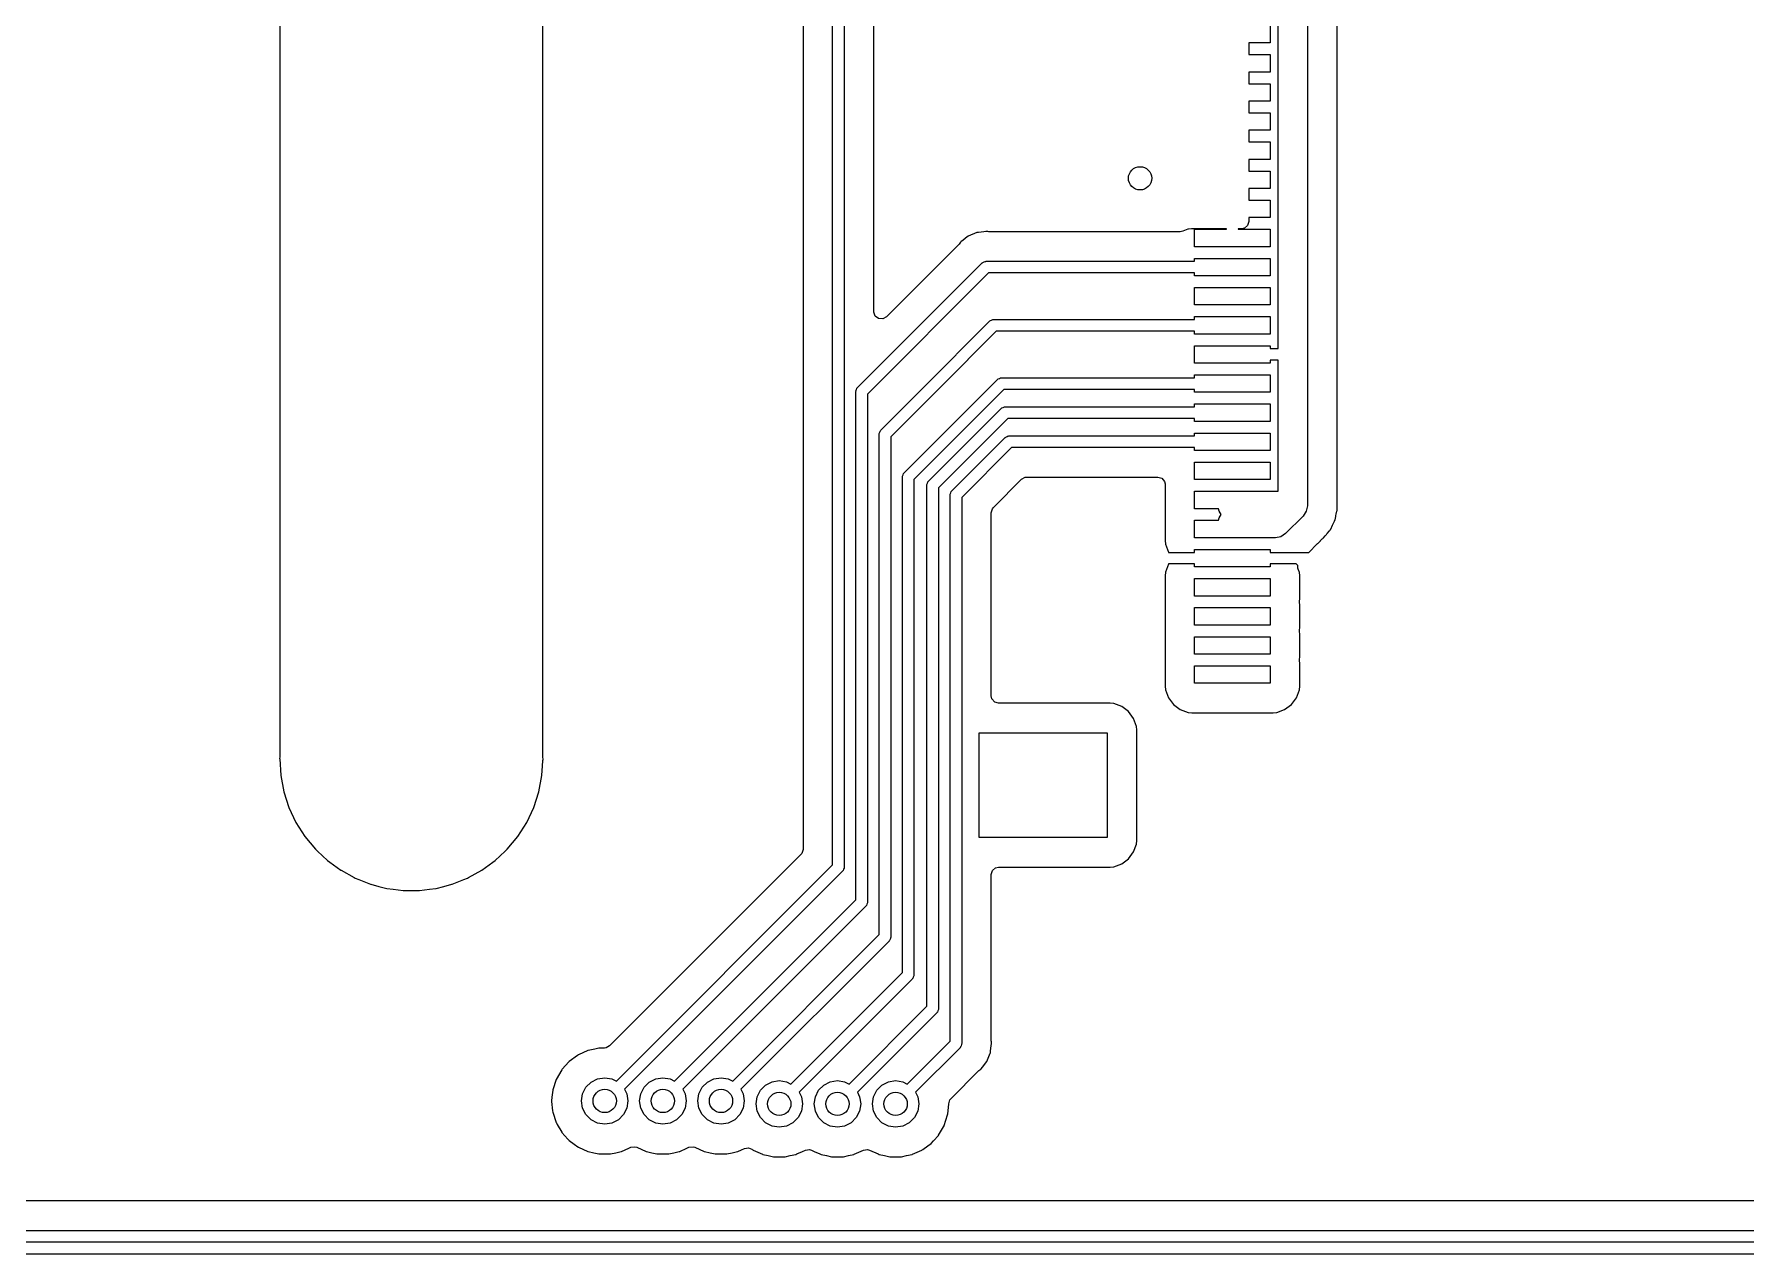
# Model space of a CAD drawing. Extents: x 1.41 to 5.39, y -5.53 to -2.36.
# Drawn here: x 3.071 to 4.229, y -4.011 to -3.186 of the extents above; entities that cross this region are included whole.
import ezdxf

# ---------------------------------------------------------------- set-up
doc = ezdxf.new("R2010")
doc.units = 0
doc.header["$MEASUREMENT"] = 0
doc.layers.add('BLACK', color=7, linetype='CONTINUOUS')

msp = doc.modelspace()

# ---------------------------------------------------------------- linework, layer by layer
at = {"layer": 'BLACK', "linetype": 'CONTINUOUS'}
for p, q in [((3.23696, -2.79199), (3.23696, -3.67424)), ((3.41476, -3.67439), (3.41476, -2.79245)), ((3.59086, -2.92152), (3.59086, -3.73735)), ((3.61088, -3.7477), (3.61088, -2.91963)), ((3.61876, -2.92126), (3.61876, -3.74933)), ((3.63878, -3.37363), (3.63878, -2.93161)), ((3.91245, -3.39862), (3.91245, -2.99705)), ((3.93214, -3.0876), (3.93214, -3.5049)), ((3.95216, -3.50439), (3.95216, -3.11258)), ((3.90699, -3.18012), (3.90699, -3.19193)), ((3.90699, -3.19193), (3.89243, -3.19193)), ((3.89243, -3.19193), (3.89243, -3.1998)), ((3.89243, -3.1998), (3.90699, -3.1998)), ((3.90699, -3.1998), (3.90699, -3.21161)), ((3.90699, -3.21161), (3.89243, -3.21161)), ((3.89243, -3.21161), (3.89243, -3.21949)), ((3.89243, -3.21949), (3.90699, -3.21949)), ((3.90699, -3.21949), (3.90699, -3.2313)), ((3.90699, -3.2313), (3.89243, -3.2313)), ((3.89243, -3.2313), (3.89243, -3.23917)), ((3.89243, -3.23917), (3.90699, -3.23917)), ((3.90699, -3.23917), (3.90699, -3.25098)), ((3.90699, -3.25098), (3.89243, -3.25098)), ((3.89243, -3.25098), (3.89243, -3.25886)), ((3.89243, -3.25886), (3.90699, -3.25886)), ((3.90699, -3.25886), (3.90699, -3.27067)), ((3.90699, -3.27067), (3.89243, -3.27067)), ((3.89243, -3.27067), (3.89243, -3.27854)), ((3.89243, -3.27854), (3.90699, -3.27854)), ((3.90699, -3.27854), (3.90699, -3.29035)), ((3.90699, -3.29035), (3.89243, -3.29035)), ((3.89243, -3.29035), (3.89243, -3.29823)), ((3.89243, -3.29823), (3.90699, -3.29823)), ((3.90699, -3.29823), (3.90699, -3.31004)), ((3.90699, -3.31004), (3.89243, -3.31004)), ((3.89243, -3.31004), (3.89243, -3.31262)), ((3.70268, -3.32258), (3.70088, -3.32396)), ((3.70851, -3.32016), (3.70268, -3.32258)), ((3.70883, -3.32012), (3.70851, -3.32016)), ((3.70948, -3.32004), (3.70883, -3.32012)), ((3.70883, -3.32012), (3.70883, -3.32012)), ((3.71319, -3.31955), (3.70948, -3.32004)), ((3.71444, -3.31938), (3.71319, -3.31955)), ((3.71319, -3.31955), (3.71319, -3.31955)), ((3.71319, -3.31955), (3.71319, -3.31955)), ((3.71319, -3.31955), (3.71319, -3.31955)), ((3.71319, -3.31955), (3.71319, -3.31955)), ((3.71476, -3.31934), (3.71444, -3.31938)), ((3.71601, -3.31951), (3.71476, -3.31934)), ((3.71666, -3.31955), (3.71601, -3.31951)), ((3.84602, -3.31955), (3.71666, -3.31955)), ((3.84777, -3.31923), (3.84602, -3.31955)), ((3.85117, -3.31795), (3.84777, -3.31923)), ((3.85147, -3.31785), (3.85117, -3.31795)), ((3.85117, -3.31795), (3.85117, -3.31795)), ((3.85177, -3.31781), (3.85147, -3.31785)), ((3.85378, -3.31759), (3.85177, -3.31781)), ((3.85177, -3.31781), (3.85177, -3.31781)), ((3.85391, -3.31758), (3.85378, -3.31759)), ((3.87746, -3.31758), (3.85391, -3.31758)), ((3.85581, -3.32972), (3.85581, -3.31791)), ((3.85581, -3.31791), (3.87746, -3.31791)), ((3.87746, -3.31791), (3.87746, -3.31758)), ((3.88747, -3.31758), (3.88534, -3.31758)), ((3.88534, -3.31758), (3.88534, -3.31791)), ((3.88534, -3.31791), (3.90699, -3.31791)), ((3.88953, -3.31713), (3.88747, -3.31758)), ((3.89165, -3.3153), (3.88953, -3.31713)), ((3.89243, -3.31262), (3.89165, -3.3153)), ((3.90699, -3.31791), (3.90699, -3.32972)), ((3.69648, -3.3279), (3.64725, -3.37714)), ((3.69691, -3.32742), (3.69648, -3.3279)), ((3.69748, -3.32668), (3.69691, -3.32742)), ((3.69768, -3.32642), (3.69748, -3.32668)), ((3.69793, -3.32622), (3.69768, -3.32642)), ((3.69893, -3.32545), (3.69793, -3.32622)), ((3.69793, -3.32622), (3.69793, -3.32622)), ((3.70088, -3.32396), (3.69893, -3.32545)), ((3.69893, -3.32545), (3.69893, -3.32545)), ((3.90699, -3.32972), (3.85581, -3.32972)), ((3.62777, -3.42493), (3.71198, -3.34072)), ((3.71198, -3.34072), (3.71226, -3.34058)), ((3.71226, -3.34058), (3.71245, -3.34032)), ((3.71245, -3.34032), (3.71333, -3.34003)), ((3.71333, -3.34003), (3.71415, -3.33962)), ((3.71415, -3.33962), (3.71446, -3.33967)), ((3.71446, -3.33967), (3.71476, -3.33957)), ((3.71476, -3.33957), (3.85581, -3.33957)), ((3.85581, -3.33957), (3.85581, -3.3376)), ((3.85581, -3.3376), (3.90699, -3.3376)), ((3.90699, -3.3376), (3.90699, -3.34941)), ((3.71639, -3.34744), (3.63449, -3.42935)), ((3.85581, -3.34744), (3.71639, -3.34744)), ((3.85581, -3.34941), (3.85581, -3.34744)), ((3.90699, -3.34941), (3.85581, -3.34941)), ((3.85581, -3.36909), (3.85581, -3.35728)), ((3.85581, -3.35728), (3.90699, -3.35728)), ((3.90699, -3.35728), (3.90699, -3.36909)), ((3.90699, -3.36909), (3.85581, -3.36909)), ((3.63879, -3.37399), (3.63878, -3.37363)), ((3.63977, -3.37661), (3.63879, -3.37399)), ((3.64201, -3.37828), (3.63977, -3.37661)), ((3.64479, -3.37848), (3.64201, -3.37828)), ((3.64725, -3.37714), (3.64479, -3.37848)), ((3.69672, -3.40046), (3.7171, -3.38009)), ((3.7171, -3.38009), (3.71738, -3.37995)), ((3.71738, -3.37995), (3.71757, -3.37969)), ((3.71757, -3.37969), (3.71844, -3.3794)), ((3.71844, -3.3794), (3.71927, -3.37899)), ((3.71927, -3.37899), (3.71958, -3.37904)), ((3.71958, -3.37904), (3.71988, -3.37894)), ((3.71988, -3.37894), (3.85581, -3.37894)), ((3.85581, -3.37894), (3.85581, -3.37697)), ((3.85581, -3.37697), (3.90699, -3.37697)), ((3.90699, -3.37697), (3.90699, -3.38878)), ((3.72151, -3.38681), (3.70275, -3.40557)), ((3.85581, -3.38681), (3.72151, -3.38681)), ((3.85581, -3.38878), (3.85581, -3.38681)), ((3.90699, -3.38878), (3.85581, -3.38878)), ((3.6435, -3.45389), (3.69455, -3.40283)), ((3.69455, -3.40283), (3.69476, -3.40243)), ((3.69476, -3.40243), (3.69672, -3.40046)), ((3.69672, -3.40046), (3.69672, -3.40046)), ((3.85581, -3.40846), (3.85581, -3.39665)), ((3.85581, -3.39665), (3.90699, -3.39665)), ((3.90699, -3.39665), (3.90699, -3.39862)), ((3.90699, -3.39862), (3.91245, -3.39862)), ((3.70229, -3.40623), (3.65022, -3.4583)), ((3.70244, -3.40594), (3.70229, -3.40623)), ((3.70269, -3.40576), (3.70244, -3.40594)), ((3.70275, -3.40557), (3.70269, -3.40576)), ((3.90699, -3.40846), (3.85581, -3.40846)), ((3.91245, -3.4065), (3.90699, -3.4065)), ((3.90699, -3.4065), (3.90699, -3.40846)), ((3.91245, -3.49506), (3.91245, -3.4065)), ((3.62661, -3.42772), (3.62671, -3.42741)), ((3.62666, -3.4271), (3.62708, -3.42628)), ((3.62671, -3.42741), (3.62666, -3.4271)), ((3.62708, -3.42628), (3.62737, -3.4254)), ((3.62737, -3.4254), (3.62762, -3.42522)), ((3.62762, -3.42522), (3.62777, -3.42493)), ((3.65923, -3.48265), (3.72241, -3.41946)), ((3.72683, -3.42618), (3.66595, -3.48706)), ((3.72241, -3.41946), (3.7227, -3.41932)), ((3.7227, -3.41932), (3.72288, -3.41906)), ((3.72288, -3.41906), (3.72376, -3.41877)), ((3.72376, -3.41877), (3.72458, -3.41836)), ((3.72458, -3.41836), (3.72489, -3.41841)), ((3.72489, -3.41841), (3.7252, -3.41831)), ((3.7252, -3.41831), (3.85581, -3.41831)), ((3.85581, -3.42618), (3.72683, -3.42618)), ((3.85581, -3.41831), (3.85581, -3.41634)), ((3.85581, -3.41634), (3.90699, -3.41634)), ((3.85581, -3.42815), (3.85581, -3.42618)), ((3.90699, -3.41634), (3.90699, -3.42815)), ((3.62661, -3.77132), (3.62661, -3.42772)), ((3.63449, -3.42935), (3.63449, -3.77295)), ((3.6758, -3.48832), (3.72497, -3.43915)), ((3.72497, -3.43915), (3.72525, -3.439)), ((3.72525, -3.439), (3.72544, -3.43874)), ((3.72544, -3.43874), (3.72632, -3.43846)), ((3.72632, -3.43846), (3.72714, -3.43804)), ((3.72714, -3.43804), (3.72745, -3.43809)), ((3.72745, -3.43809), (3.72776, -3.43799)), ((3.72776, -3.43799), (3.85581, -3.43799)), ((3.90699, -3.42815), (3.85581, -3.42815)), ((3.85581, -3.43799), (3.85581, -3.43602)), ((3.85581, -3.43602), (3.90699, -3.43602)), ((3.90699, -3.43602), (3.90699, -3.44783)), ((3.72939, -3.44587), (3.68252, -3.49273)), ((3.85581, -3.44587), (3.72939, -3.44587)), ((3.85581, -3.44783), (3.85581, -3.44587)), ((3.90699, -3.44783), (3.85581, -3.44783)), ((3.64234, -3.45667), (3.64244, -3.45637)), ((3.64234, -3.79494), (3.64234, -3.45667)), ((3.64239, -3.45606), (3.64281, -3.45523)), ((3.64244, -3.45637), (3.64239, -3.45606)), ((3.64281, -3.45523), (3.64309, -3.45436)), ((3.64309, -3.45436), (3.64335, -3.45417)), ((3.64335, -3.45417), (3.6435, -3.45389)), ((3.65022, -3.4583), (3.65022, -3.79657)), ((3.69153, -3.49484), (3.72753, -3.45883)), ((3.72753, -3.45883), (3.72781, -3.45869)), ((3.72781, -3.45869), (3.728, -3.45843)), ((3.728, -3.45843), (3.72888, -3.45814)), ((3.72888, -3.45814), (3.7297, -3.45773)), ((3.7297, -3.45773), (3.73001, -3.45778)), ((3.73001, -3.45778), (3.73031, -3.45768)), ((3.73031, -3.45768), (3.85581, -3.45768)), ((3.85581, -3.45768), (3.85581, -3.45571)), ((3.85581, -3.45571), (3.90699, -3.45571)), ((3.90699, -3.45571), (3.90699, -3.46752)), ((3.73195, -3.46555), (3.69825, -3.49925)), ((3.85581, -3.46555), (3.73195, -3.46555)), ((3.85581, -3.46752), (3.85581, -3.46555)), ((3.90699, -3.46752), (3.85581, -3.46752)), ((3.65807, -3.48543), (3.65817, -3.48513)), ((3.65807, -3.82061), (3.65807, -3.48543)), ((3.65812, -3.48482), (3.65854, -3.48399)), ((3.65817, -3.48513), (3.65812, -3.48482)), ((3.65854, -3.48399), (3.65882, -3.48312)), ((3.65882, -3.48312), (3.65908, -3.48293)), ((3.65908, -3.48293), (3.65923, -3.48265)), ((3.74124, -3.48568), (3.74229, -3.48557)), ((3.74229, -3.48557), (3.83095, -3.48557)), ((3.83095, -3.48557), (3.83364, -3.48636)), ((3.85581, -3.48721), (3.85581, -3.47539)), ((3.85581, -3.47539), (3.90699, -3.47539)), ((3.90699, -3.47539), (3.90699, -3.48721)), ((3.66595, -3.48706), (3.66595, -3.82224)), ((3.67464, -3.4911), (3.67474, -3.4908)), ((3.67464, -3.84341), (3.67464, -3.4911)), ((3.67469, -3.49049), (3.67511, -3.48967)), ((3.67474, -3.4908), (3.67469, -3.49049)), ((3.67511, -3.48967), (3.6754, -3.48879)), ((3.6754, -3.48879), (3.67565, -3.4886)), ((3.67565, -3.4886), (3.6758, -3.48832)), ((3.68252, -3.49273), (3.68252, -3.84504)), ((3.69042, -3.497), (3.69084, -3.49618)), ((3.69047, -3.49732), (3.69042, -3.497)), ((3.69084, -3.49618), (3.69112, -3.4953)), ((3.69112, -3.4953), (3.69138, -3.49512)), ((3.69138, -3.49512), (3.69153, -3.49484)), ((3.71972, -3.50609), (3.73878, -3.48702)), ((3.73878, -3.48702), (3.74124, -3.48568)), ((3.83364, -3.48636), (3.83547, -3.48847)), ((3.83547, -3.48847), (3.83589, -3.49)), ((3.83595, -3.49168), (3.83579, -3.49318)), ((3.83579, -3.49318), (3.83579, -3.50879)), ((3.83589, -3.49), (3.83595, -3.49061)), ((3.83595, -3.49061), (3.83595, -3.49168)), ((3.90699, -3.48721), (3.85581, -3.48721)), ((3.85581, -3.50689), (3.85581, -3.49508)), ((3.85581, -3.49508), (3.8813, -3.49508)), ((3.8813, -3.49508), (3.8814, -3.49506)), ((3.8814, -3.49506), (3.91245, -3.49506)), ((3.69037, -3.49762), (3.69047, -3.49732)), ((3.69037, -3.86703), (3.69037, -3.49762)), ((3.69825, -3.49925), (3.69825, -3.86866)), ((3.71827, -3.5096), (3.71905, -3.50692)), ((3.71905, -3.50692), (3.71972, -3.50609)), ((3.87195, -3.50689), (3.85581, -3.50689)), ((3.87231, -3.50867), (3.87195, -3.50689)), ((3.87375, -3.51083), (3.87231, -3.50867)), ((3.93139, -3.50867), (3.92926, -3.51186)), ((3.93214, -3.5049), (3.93139, -3.50867)), ((3.95165, -3.51056), (3.95213, -3.50862)), ((3.95213, -3.50862), (3.95216, -3.50818)), ((3.95216, -3.50453), (3.95216, -3.50439)), ((3.95224, -3.50758), (3.95216, -3.50453)), ((3.95216, -3.50818), (3.95217, -3.50802)), ((3.95216, -3.50818), (3.95216, -3.50818)), ((3.95217, -3.50802), (3.95218, -3.50786)), ((3.95218, -3.50786), (3.95224, -3.50758)), ((3.71827, -3.63348), (3.71827, -3.5096)), ((3.83579, -3.50879), (3.8358, -3.50892)), ((3.83595, -3.51136), (3.83579, -3.51287)), ((3.83579, -3.51287), (3.83579, -3.52847)), ((3.8358, -3.50892), (3.8358, -3.50892)), ((3.8358, -3.50892), (3.83595, -3.51029)), ((3.83595, -3.51029), (3.83595, -3.51136)), ((3.85581, -3.52658), (3.85581, -3.51476)), ((3.85581, -3.51476), (3.87195, -3.51476)), ((3.87195, -3.51476), (3.87231, -3.51299)), ((3.87231, -3.51299), (3.87375, -3.51083)), ((3.92926, -3.51186), (3.91741, -3.52371)), ((3.94788, -3.5207), (3.94909, -3.5181)), ((3.94909, -3.5181), (3.94917, -3.51794)), ((3.94917, -3.51794), (3.94985, -3.5166)), ((3.94985, -3.5166), (3.95048, -3.51538)), ((3.95048, -3.51538), (3.95054, -3.5151)), ((3.95054, -3.5151), (3.95063, -3.51488)), ((3.95063, -3.51488), (3.9507, -3.51465)), ((3.9507, -3.51465), (3.95082, -3.51439)), ((3.95082, -3.51439), (3.95103, -3.51338)), ((3.95103, -3.51338), (3.95129, -3.51213)), ((3.95129, -3.51213), (3.95141, -3.51158)), ((3.95141, -3.51158), (3.95145, -3.51141)), ((3.95145, -3.51141), (3.95165, -3.51056)), ((3.83579, -3.52847), (3.83605, -3.53092)), ((3.83605, -3.53092), (3.83807, -3.53629)), ((3.8813, -3.52658), (3.85581, -3.52658)), ((3.8814, -3.52659), (3.8813, -3.52658)), ((3.91045, -3.52659), (3.8814, -3.52659)), ((3.91421, -3.52585), (3.91045, -3.52659)), ((3.91741, -3.52371), (3.91421, -3.52585)), ((3.93301, -3.53642), (3.93868, -3.53075)), ((3.93868, -3.53075), (3.9389, -3.53054)), ((3.9389, -3.53054), (3.93907, -3.53039)), ((3.93907, -3.53039), (3.94072, -3.52894)), ((3.94072, -3.52894), (3.94088, -3.5287)), ((3.94088, -3.5287), (3.94101, -3.52852)), ((3.94101, -3.52852), (3.94212, -3.52739)), ((3.94212, -3.52739), (3.94257, -3.52706)), ((3.94257, -3.52706), (3.9428, -3.52689)), ((3.94257, -3.52706), (3.94257, -3.52706)), ((3.9428, -3.52689), (3.94299, -3.52667)), ((3.94299, -3.52667), (3.94415, -3.52531)), ((3.94299, -3.52667), (3.94299, -3.52667)), ((3.94415, -3.52531), (3.94442, -3.52501)), ((3.94442, -3.52501), (3.94464, -3.52479)), ((3.94464, -3.52479), (3.94503, -3.52429)), ((3.94503, -3.52429), (3.94534, -3.52391)), ((3.94534, -3.52391), (3.94545, -3.52377)), ((3.94545, -3.52377), (3.94712, -3.5218)), ((3.94712, -3.5218), (3.94731, -3.52158)), ((3.94712, -3.5218), (3.94712, -3.5218)), ((3.94731, -3.52158), (3.94744, -3.52133)), ((3.94744, -3.52133), (3.94757, -3.52113)), ((3.94757, -3.52113), (3.9477, -3.52093)), ((3.9477, -3.52093), (3.94788, -3.5207)), ((3.83807, -3.53629), (3.83816, -3.53642)), ((3.83816, -3.53642), (3.85581, -3.53642)), ((3.85581, -3.53642), (3.85581, -3.53445)), ((3.85581, -3.53445), (3.90699, -3.53445)), ((3.90699, -3.53445), (3.90699, -3.53642)), ((3.90699, -3.53642), (3.93301, -3.53642)), ((3.83605, -3.54979), (3.83579, -3.55224)), ((3.83579, -3.55224), (3.83579, -3.56784)), ((3.83807, -3.54442), (3.83605, -3.54979)), ((3.83816, -3.54429), (3.83807, -3.54442)), ((3.85581, -3.54429), (3.83816, -3.54429)), ((3.85581, -3.54626), (3.85581, -3.54429)), ((3.90699, -3.54626), (3.85581, -3.54626)), ((3.85581, -3.56595), (3.85581, -3.55413)), ((3.85581, -3.55413), (3.90699, -3.55413)), ((3.92455, -3.54429), (3.90699, -3.54429)), ((3.90699, -3.54429), (3.90699, -3.54626)), ((3.90699, -3.55413), (3.90699, -3.56595)), ((3.92561, -3.54536), (3.92455, -3.54429)), ((3.92574, -3.54713), (3.92561, -3.54536)), ((3.92663, -3.5495), (3.92574, -3.54713)), ((3.92674, -3.54979), (3.92663, -3.5495)), ((3.92663, -3.5495), (3.92663, -3.5495)), ((3.92701, -3.55224), (3.92674, -3.54979)), ((3.92701, -3.56784), (3.92701, -3.55224)), ((3.90699, -3.56595), (3.85581, -3.56595)), ((3.83579, -3.56784), (3.8358, -3.56797)), ((3.83595, -3.57042), (3.83579, -3.57192)), ((3.83579, -3.57192), (3.83579, -3.58753)), ((3.8358, -3.56797), (3.8358, -3.56797)), ((3.8358, -3.56797), (3.83595, -3.56935)), ((3.83595, -3.56935), (3.83595, -3.57042)), ((3.85581, -3.58563), (3.85581, -3.57382)), ((3.85581, -3.57382), (3.90699, -3.57382)), ((3.90699, -3.57382), (3.90699, -3.58563)), ((3.92685, -3.56935), (3.92699, -3.56797)), ((3.92685, -3.57042), (3.92685, -3.56935)), ((3.92701, -3.57192), (3.92685, -3.57042)), ((3.92699, -3.56797), (3.92701, -3.56784)), ((3.92699, -3.56797), (3.92699, -3.56797)), ((3.92701, -3.58753), (3.92701, -3.57192)), ((3.83579, -3.58753), (3.83594, -3.58889)), ((3.83594, -3.58889), (3.83595, -3.58903)), ((3.83595, -3.58903), (3.83595, -3.5901)), ((3.90699, -3.58563), (3.85581, -3.58563)), ((3.92685, -3.58903), (3.92686, -3.58889)), ((3.92685, -3.5901), (3.92685, -3.58903)), ((3.92686, -3.58889), (3.92701, -3.58753)), ((3.83595, -3.5901), (3.83579, -3.59161)), ((3.83579, -3.59161), (3.83579, -3.60721)), ((3.85581, -3.60532), (3.85581, -3.5935)), ((3.85581, -3.5935), (3.90699, -3.5935)), ((3.90699, -3.5935), (3.90699, -3.60532)), ((3.92701, -3.59161), (3.92685, -3.5901)), ((3.92701, -3.60721), (3.92701, -3.59161)), ((3.83579, -3.60721), (3.8358, -3.60734)), ((3.83595, -3.60979), (3.83579, -3.61129)), ((3.83579, -3.61129), (3.83579, -3.6269)), ((3.8358, -3.60734), (3.8358, -3.60734)), ((3.8358, -3.60734), (3.83595, -3.60872)), ((3.83595, -3.60872), (3.83595, -3.60979)), ((3.90699, -3.60532), (3.85581, -3.60532)), ((3.92685, -3.60872), (3.92699, -3.60734)), ((3.92685, -3.60979), (3.92685, -3.60872)), ((3.92701, -3.61129), (3.92685, -3.60979)), ((3.92699, -3.60734), (3.92701, -3.60721)), ((3.92699, -3.60734), (3.92699, -3.60734)), ((3.92701, -3.6269), (3.92701, -3.61129)), ((3.85581, -3.625), (3.85581, -3.61319)), ((3.85581, -3.61319), (3.90699, -3.61319)), ((3.90699, -3.61319), (3.90699, -3.625)), ((3.71871, -3.63555), (3.71827, -3.63348)), ((3.72055, -3.63766), (3.71871, -3.63555)), ((3.83579, -3.6269), (3.83605, -3.62934)), ((3.83605, -3.62934), (3.83807, -3.63471)), ((3.83807, -3.63471), (3.84151, -3.6393)), ((3.90699, -3.625), (3.85581, -3.625)), ((3.92129, -3.6393), (3.92473, -3.63471)), ((3.92473, -3.63471), (3.92674, -3.62934)), ((3.92674, -3.62934), (3.92701, -3.6269)), ((3.72323, -3.63845), (3.72055, -3.63766)), ((3.79865, -3.63845), (3.72323, -3.63845)), ((3.8011, -3.63871), (3.79865, -3.63845)), ((3.80647, -3.64072), (3.8011, -3.63871)), ((3.81105, -3.64416), (3.80647, -3.64072)), ((3.81449, -3.64875), (3.81105, -3.64416)), ((3.84151, -3.6393), (3.8461, -3.64274)), ((3.8461, -3.64274), (3.85147, -3.64475)), ((3.85147, -3.64475), (3.85391, -3.64502)), ((3.85391, -3.64502), (3.90888, -3.64502)), ((3.90888, -3.64502), (3.91133, -3.64475)), ((3.91133, -3.64475), (3.9167, -3.64274)), ((3.9167, -3.64274), (3.92129, -3.6393)), ((3.71014, -3.72933), (3.71014, -3.65846)), ((3.71014, -3.65846), (3.79675, -3.65846)), ((3.79675, -3.65846), (3.79675, -3.72933)), ((3.81651, -3.65412), (3.81449, -3.64875)), ((3.81677, -3.65657), (3.81651, -3.65412)), ((3.81677, -3.73123), (3.81677, -3.65657)), ((3.2369, -3.675), (3.23676, -3.67593)), ((3.23676, -3.67593), (3.23679, -3.67618)), ((3.23678, -3.67618), (3.23749, -3.68735)), ((3.23679, -3.67618), (3.23678, -3.67618)), ((3.23696, -3.67424), (3.2369, -3.675)), ((3.41423, -3.68735), (3.41464, -3.68089)), ((3.41464, -3.68089), (3.41485, -3.67745)), ((3.41481, -3.6751), (3.41476, -3.67439)), ((3.41496, -3.67618), (3.41481, -3.6751)), ((3.41485, -3.67745), (3.41491, -3.67694)), ((3.41491, -3.67694), (3.41492, -3.67686)), ((3.41492, -3.67686), (3.41496, -3.67668)), ((3.41492, -3.67686), (3.41492, -3.67686)), ((3.41496, -3.67668), (3.41496, -3.67618)), ((3.23749, -3.68735), (3.23958, -3.69833)), ((3.41213, -3.69833), (3.41423, -3.68735)), ((3.23958, -3.69833), (3.24304, -3.70897)), ((3.40868, -3.70897), (3.41213, -3.69833)), ((3.24304, -3.70897), (3.2478, -3.71909)), ((3.40391, -3.71909), (3.40868, -3.70897)), ((3.2478, -3.71909), (3.2538, -3.72854)), ((3.2538, -3.72854), (3.26093, -3.73716)), ((3.39079, -3.73716), (3.39792, -3.72854)), ((3.39792, -3.72854), (3.40391, -3.71909)), ((3.26093, -3.73716), (3.26104, -3.73726)), ((3.26104, -3.73726), (3.26104, -3.73726)), ((3.26104, -3.73726), (3.26233, -3.73848)), ((3.26233, -3.73848), (3.26908, -3.74481)), ((3.38264, -3.74481), (3.38938, -3.73848)), ((3.38938, -3.73848), (3.39068, -3.73726)), ((3.39068, -3.73726), (3.39079, -3.73716)), ((3.39068, -3.73726), (3.39068, -3.73726)), ((3.59008, -3.74004), (3.58941, -3.74086)), ((3.59086, -3.73735), (3.59008, -3.74004)), ((3.79675, -3.72933), (3.71014, -3.72933)), ((3.81105, -3.74363), (3.81449, -3.73904)), ((3.81449, -3.73904), (3.81651, -3.73367)), ((3.81651, -3.73367), (3.81677, -3.73123)), ((3.26908, -3.74481), (3.26921, -3.74491)), ((3.26921, -3.74491), (3.26921, -3.74491)), ((3.26921, -3.74491), (3.2708, -3.74606)), ((3.2708, -3.74606), (3.27813, -3.75139)), ((3.27813, -3.75139), (3.27827, -3.75146)), ((3.27827, -3.75146), (3.27827, -3.75146)), ((3.27827, -3.75146), (3.28724, -3.75639)), ((3.36448, -3.75639), (3.37345, -3.75146)), ((3.37345, -3.75146), (3.37359, -3.75139)), ((3.37345, -3.75146), (3.37345, -3.75146)), ((3.37359, -3.75139), (3.38092, -3.74606)), ((3.38092, -3.74606), (3.38251, -3.74491)), ((3.38251, -3.74491), (3.38264, -3.74481)), ((3.38251, -3.74491), (3.38251, -3.74491)), ((3.58941, -3.74086), (3.46003, -3.87024)), ((3.46457, -3.89402), (3.61088, -3.7477)), ((3.61775, -3.75183), (3.61761, -3.75212)), ((3.61801, -3.75165), (3.61775, -3.75183)), ((3.61829, -3.75077), (3.61801, -3.75165)), ((3.61871, -3.74995), (3.61829, -3.75077)), ((3.61876, -3.74933), (3.61866, -3.74963)), ((3.61866, -3.74963), (3.61871, -3.74995)), ((3.71827, -3.75431), (3.71905, -3.75163)), ((3.71905, -3.75163), (3.72117, -3.7498)), ((3.72117, -3.7498), (3.72323, -3.74935)), ((3.72323, -3.74935), (3.79865, -3.74935)), ((3.79865, -3.74935), (3.8011, -3.74908)), ((3.8011, -3.74908), (3.80647, -3.74707)), ((3.80647, -3.74707), (3.81105, -3.74363)), ((3.28724, -3.75639), (3.28793, -3.75678)), ((3.28793, -3.75678), (3.29036, -3.75774)), ((3.29036, -3.75774), (3.29819, -3.76084)), ((3.29819, -3.76084), (3.29819, -3.76084)), ((3.29819, -3.76084), (3.29833, -3.7609)), ((3.29833, -3.7609), (3.29848, -3.76093)), ((3.29848, -3.76093), (3.29848, -3.76093)), ((3.29848, -3.76093), (3.30383, -3.76231)), ((3.30383, -3.76231), (3.30917, -3.76368)), ((3.34255, -3.76368), (3.34789, -3.76231)), ((3.34789, -3.76231), (3.35323, -3.76093)), ((3.35323, -3.76093), (3.35338, -3.7609)), ((3.35323, -3.76093), (3.35323, -3.76093)), ((3.35338, -3.7609), (3.35353, -3.76084)), ((3.35353, -3.76084), (3.36136, -3.75774)), ((3.35353, -3.76084), (3.35353, -3.76084)), ((3.36136, -3.75774), (3.36378, -3.75678)), ((3.36378, -3.75678), (3.36448, -3.75639)), ((3.61761, -3.75212), (3.47014, -3.89958)), ((3.71827, -3.86677), (3.71827, -3.75431)), ((3.30917, -3.76368), (3.30932, -3.7637)), ((3.30932, -3.7637), (3.30932, -3.7637)), ((3.30932, -3.7637), (3.31353, -3.76423)), ((3.31353, -3.76423), (3.32027, -3.76508)), ((3.32027, -3.76508), (3.33145, -3.76508)), ((3.33145, -3.76508), (3.33819, -3.76423)), ((3.33819, -3.76423), (3.34239, -3.7637)), ((3.34239, -3.7637), (3.34255, -3.76368)), ((3.34239, -3.7637), (3.34239, -3.7637)), ((3.50392, -3.89402), (3.62661, -3.77132)), ((3.63402, -3.77439), (3.63374, -3.77527)), ((3.63444, -3.77357), (3.63402, -3.77439)), ((3.63449, -3.77295), (3.63439, -3.77326)), ((3.63439, -3.77326), (3.63444, -3.77357)), ((3.63333, -3.77574), (3.50949, -3.89958)), ((3.63348, -3.77545), (3.63333, -3.77574)), ((3.63374, -3.77527), (3.63348, -3.77545)), ((3.54327, -3.89402), (3.64234, -3.79494)), ((3.64975, -3.79801), (3.64946, -3.79889)), ((3.65017, -3.79719), (3.64975, -3.79801)), ((3.65022, -3.79657), (3.65012, -3.79688)), ((3.65012, -3.79688), (3.65017, -3.79719)), ((3.64906, -3.79936), (3.54884, -3.89958)), ((3.64921, -3.79908), (3.64906, -3.79936)), ((3.64946, -3.79889), (3.64921, -3.79908)), ((3.58268, -3.896), (3.65807, -3.82061)), ((3.66479, -3.82503), (3.58825, -3.90157)), ((3.66494, -3.82474), (3.66479, -3.82503)), ((3.66519, -3.82456), (3.66494, -3.82474)), ((3.66548, -3.82368), (3.66519, -3.82456)), ((3.6659, -3.82286), (3.66548, -3.82368)), ((3.66595, -3.82224), (3.66585, -3.82255)), ((3.66585, -3.82255), (3.6659, -3.82286)), ((3.62205, -3.896), (3.67464, -3.84341)), ((3.68136, -3.84783), (3.62762, -3.90157)), ((3.68151, -3.84754), (3.68136, -3.84783)), ((3.68177, -3.84736), (3.68151, -3.84754)), ((3.68205, -3.84648), (3.68177, -3.84736)), ((3.68247, -3.84566), (3.68205, -3.84648)), ((3.68252, -3.84504), (3.68242, -3.84534)), ((3.68242, -3.84534), (3.68247, -3.84566)), ((3.6614, -3.896), (3.69037, -3.86703)), ((3.71831, -3.86741), (3.71827, -3.86677)), ((3.71847, -3.86866), (3.71831, -3.86741)), ((3.43817, -3.87671), (3.43263, -3.88073)), ((3.4385, -3.87647), (3.43817, -3.87671)), ((3.43871, -3.87631), (3.4385, -3.87647)), ((3.4385, -3.87647), (3.4385, -3.87647)), ((3.43895, -3.87621), (3.43871, -3.87631)), ((3.44534, -3.87336), (3.43895, -3.87621)), ((3.43895, -3.87621), (3.43895, -3.87621)), ((3.44558, -3.87326), (3.44534, -3.87336)), ((3.44534, -3.87336), (3.44534, -3.87336)), ((3.44996, -3.87232), (3.44558, -3.87326)), ((3.45268, -3.87175), (3.44996, -3.87232)), ((3.45293, -3.87169), (3.45268, -3.87175)), ((3.45268, -3.87175), (3.45268, -3.87175)), ((3.45653, -3.87169), (3.45293, -3.87169)), ((3.45758, -3.87158), (3.45653, -3.87169)), ((3.46003, -3.87024), (3.45758, -3.87158)), ((3.69709, -3.87145), (3.66697, -3.90157)), ((3.69724, -3.87116), (3.69709, -3.87145)), ((3.6975, -3.87098), (3.69724, -3.87116)), ((3.69778, -3.8701), (3.6975, -3.87098)), ((3.6982, -3.86928), (3.69778, -3.8701)), ((3.69825, -3.86866), (3.69815, -3.86896)), ((3.69815, -3.86896), (3.6982, -3.86928)), ((3.71524, -3.88074), (3.71714, -3.87615)), ((3.71714, -3.87615), (3.71753, -3.87522)), ((3.71753, -3.87522), (3.71765, -3.87492)), ((3.71753, -3.87522), (3.71753, -3.87522)), ((3.71765, -3.87492), (3.71782, -3.87361)), ((3.71782, -3.87361), (3.71827, -3.87023)), ((3.71827, -3.87023), (3.71847, -3.86866)), ((3.71827, -3.87023), (3.71827, -3.87023)), ((3.4276, -3.88632), (3.42384, -3.89283)), ((3.42793, -3.88595), (3.4276, -3.88632)), ((3.43245, -3.88093), (3.42793, -3.88595)), ((3.43263, -3.88073), (3.43245, -3.88093)), ((3.43245, -3.88093), (3.43245, -3.88093)), ((3.69091, -3.90594), (3.70991, -3.88694)), ((3.70991, -3.88694), (3.7104, -3.88651)), ((3.7104, -3.88651), (3.71114, -3.88595)), ((3.71114, -3.88595), (3.7114, -3.88575)), ((3.7114, -3.88575), (3.71236, -3.88449)), ((3.71236, -3.88449), (3.71524, -3.88074)), ((3.71236, -3.88449), (3.71236, -3.88449)), ((3.42149, -3.90024), (3.421, -3.90491)), ((3.42151, -3.89998), (3.42149, -3.90024)), ((3.42149, -3.90024), (3.42149, -3.90024)), ((3.42384, -3.89283), (3.42151, -3.89998)), ((3.44172, -3.90259), (3.44395, -3.8982)), ((3.44395, -3.8982), (3.44744, -3.89472)), ((3.44744, -3.89472), (3.45183, -3.89248)), ((3.45183, -3.89248), (3.45669, -3.89171)), ((3.45669, -3.89171), (3.46156, -3.89248)), ((3.46156, -3.89248), (3.46457, -3.89402)), ((3.47014, -3.89958), (3.47167, -3.90259)), ((3.48107, -3.90259), (3.4833, -3.8982)), ((3.4833, -3.8982), (3.48679, -3.89472)), ((3.48679, -3.89472), (3.49118, -3.89248)), ((3.49118, -3.89248), (3.49604, -3.89171)), ((3.49604, -3.89171), (3.50091, -3.89248)), ((3.50091, -3.89248), (3.50392, -3.89402)), ((3.50949, -3.89958), (3.51102, -3.90259)), ((3.52042, -3.90259), (3.52265, -3.8982)), ((3.52265, -3.8982), (3.52614, -3.89472)), ((3.52614, -3.89472), (3.53053, -3.89248)), ((3.53053, -3.89248), (3.53539, -3.89171)), ((3.53539, -3.89171), (3.54026, -3.89248)), ((3.54026, -3.89248), (3.54327, -3.89402)), ((3.54884, -3.89958), (3.55037, -3.90259)), ((3.55983, -3.90458), (3.56206, -3.90019)), ((3.56206, -3.90019), (3.56555, -3.89671)), ((3.56555, -3.89671), (3.56994, -3.89447)), ((3.56994, -3.89447), (3.5748, -3.8937)), ((3.5748, -3.8937), (3.57967, -3.89447)), ((3.57967, -3.89447), (3.58268, -3.896)), ((3.58825, -3.90157), (3.58978, -3.90458)), ((3.5992, -3.90458), (3.60143, -3.90019)), ((3.60143, -3.90019), (3.60492, -3.89671)), ((3.60492, -3.89671), (3.60931, -3.89447)), ((3.60931, -3.89447), (3.61417, -3.8937)), ((3.61417, -3.8937), (3.61904, -3.89447)), ((3.61904, -3.89447), (3.62205, -3.896)), ((3.62762, -3.90157), (3.62915, -3.90458)), ((3.63855, -3.90458), (3.64078, -3.90019)), ((3.64078, -3.90019), (3.64427, -3.89671)), ((3.64427, -3.89671), (3.64866, -3.89447)), ((3.64866, -3.89447), (3.65352, -3.8937)), ((3.65352, -3.8937), (3.65839, -3.89447)), ((3.65839, -3.89447), (3.6614, -3.896)), ((3.66697, -3.90157), (3.6685, -3.90458)), ((3.421, -3.90491), (3.42073, -3.90746)), ((3.42073, -3.90746), (3.42076, -3.90772)), ((3.42076, -3.90772), (3.42143, -3.91415)), ((3.44094, -3.90746), (3.44172, -3.90259)), ((3.44172, -3.91233), (3.44094, -3.90746)), ((3.44395, -3.91672), (3.44172, -3.91233)), ((3.47167, -3.91233), (3.46943, -3.91672)), ((3.47167, -3.90259), (3.47244, -3.90746)), ((3.47244, -3.90746), (3.47167, -3.91233)), ((3.4803, -3.90746), (3.48107, -3.90259)), ((3.48107, -3.91233), (3.4803, -3.90746)), ((3.4833, -3.91672), (3.48107, -3.91233)), ((3.51102, -3.91233), (3.50878, -3.91672)), ((3.51102, -3.90259), (3.51179, -3.90746)), ((3.51179, -3.90746), (3.51102, -3.91233)), ((3.51965, -3.90746), (3.52042, -3.90259)), ((3.52042, -3.91233), (3.51965, -3.90746)), ((3.52265, -3.91672), (3.52042, -3.91233)), ((3.55037, -3.91233), (3.54813, -3.91672)), ((3.55037, -3.90259), (3.55114, -3.90746)), ((3.55114, -3.90746), (3.55037, -3.91233)), ((3.55906, -3.90945), (3.55983, -3.90458)), ((3.55983, -3.91432), (3.55906, -3.90945)), ((3.58978, -3.90458), (3.59055, -3.90945)), ((3.59055, -3.90945), (3.58978, -3.91432)), ((3.59843, -3.90945), (3.5992, -3.90458)), ((3.5992, -3.91432), (3.59843, -3.90945)), ((3.62915, -3.90458), (3.62992, -3.90945)), ((3.62992, -3.90945), (3.62915, -3.91432)), ((3.63778, -3.90945), (3.63855, -3.90458)), ((3.63855, -3.91432), (3.63778, -3.90945)), ((3.6685, -3.90458), (3.66927, -3.90945)), ((3.66927, -3.90945), (3.6685, -3.91432)), ((3.68878, -3.91617), (3.68946, -3.90971)), ((3.68946, -3.90971), (3.68949, -3.90945)), ((3.68948, -3.90938), (3.69025, -3.90676)), ((3.68949, -3.90945), (3.68948, -3.90938)), ((3.69025, -3.90676), (3.69091, -3.90594)), ((3.42143, -3.91415), (3.42151, -3.91494)), ((3.42151, -3.91494), (3.42384, -3.92209)), ((3.42384, -3.92209), (3.42397, -3.92231)), ((3.42397, -3.92231), (3.42397, -3.92231)), ((3.42397, -3.92231), (3.42458, -3.92338)), ((3.42458, -3.92338), (3.4276, -3.9286)), ((3.44744, -3.9202), (3.44395, -3.91672)), ((3.45183, -3.92244), (3.44744, -3.9202)), ((3.45669, -3.92321), (3.45183, -3.92244)), ((3.46156, -3.92244), (3.45669, -3.92321)), ((3.46595, -3.9202), (3.46156, -3.92244)), ((3.46943, -3.91672), (3.46595, -3.9202)), ((3.48679, -3.9202), (3.4833, -3.91672)), ((3.49118, -3.92244), (3.48679, -3.9202)), ((3.49604, -3.92321), (3.49118, -3.92244)), ((3.50091, -3.92244), (3.49604, -3.92321)), ((3.5053, -3.9202), (3.50091, -3.92244)), ((3.50878, -3.91672), (3.5053, -3.9202)), ((3.52614, -3.9202), (3.52265, -3.91672)), ((3.53053, -3.92244), (3.52614, -3.9202)), ((3.53539, -3.92321), (3.53053, -3.92244)), ((3.54026, -3.92244), (3.53539, -3.92321)), ((3.54465, -3.9202), (3.54026, -3.92244)), ((3.54813, -3.91672), (3.54465, -3.9202)), ((3.56206, -3.91871), (3.55983, -3.91432)), ((3.56555, -3.92219), (3.56206, -3.91871)), ((3.56994, -3.92443), (3.56555, -3.92219)), ((3.5748, -3.9252), (3.56994, -3.92443)), ((3.57967, -3.92443), (3.5748, -3.9252)), ((3.58406, -3.92219), (3.57967, -3.92443)), ((3.58754, -3.91871), (3.58406, -3.92219)), ((3.58978, -3.91432), (3.58754, -3.91871)), ((3.60143, -3.91871), (3.5992, -3.91432)), ((3.60492, -3.92219), (3.60143, -3.91871)), ((3.60931, -3.92443), (3.60492, -3.92219)), ((3.61417, -3.9252), (3.60931, -3.92443)), ((3.61904, -3.92443), (3.61417, -3.9252)), ((3.62343, -3.92219), (3.61904, -3.92443)), ((3.62691, -3.91871), (3.62343, -3.92219)), ((3.62915, -3.91432), (3.62691, -3.91871)), ((3.64078, -3.91871), (3.63855, -3.91432)), ((3.64427, -3.92219), (3.64078, -3.91871)), ((3.64866, -3.92443), (3.64427, -3.92219)), ((3.65352, -3.9252), (3.64866, -3.92443)), ((3.65839, -3.92443), (3.65352, -3.9252)), ((3.66278, -3.92219), (3.65839, -3.92443)), ((3.66626, -3.91871), (3.66278, -3.92219)), ((3.6685, -3.91432), (3.66626, -3.91871)), ((3.68262, -3.93059), (3.68585, -3.92499)), ((3.68585, -3.92499), (3.68625, -3.9243)), ((3.68625, -3.9243), (3.68638, -3.92408)), ((3.68625, -3.9243), (3.68625, -3.9243)), ((3.68638, -3.92408), (3.6887, -3.91693)), ((3.6887, -3.91693), (3.68878, -3.91617)), ((3.4276, -3.9286), (3.42777, -3.92879)), ((3.42777, -3.92879), (3.42777, -3.92879)), ((3.42777, -3.92879), (3.43178, -3.93324)), ((3.43178, -3.93324), (3.43263, -3.93419)), ((3.43263, -3.93419), (3.43597, -3.93662)), ((3.43597, -3.93662), (3.4384, -3.93838)), ((3.67526, -3.93787), (3.67759, -3.93618)), ((3.67759, -3.93618), (3.67924, -3.93434)), ((3.67924, -3.93434), (3.68245, -3.93078)), ((3.68245, -3.93078), (3.68262, -3.93059)), ((3.68245, -3.93078), (3.68245, -3.93078)), ((3.4384, -3.93838), (3.43871, -3.93861)), ((3.43871, -3.93861), (3.43895, -3.93871)), ((3.43895, -3.93871), (3.43895, -3.93871)), ((3.43895, -3.93871), (3.44534, -3.94156)), ((3.44534, -3.94156), (3.44558, -3.94167)), ((3.44558, -3.94167), (3.44926, -3.94245)), ((3.44926, -3.94245), (3.45268, -3.94317)), ((3.45268, -3.94317), (3.45268, -3.94317)), ((3.45268, -3.94317), (3.45293, -3.94323)), ((3.45293, -3.94323), (3.46045, -3.94323)), ((3.46045, -3.94323), (3.46071, -3.94317)), ((3.46071, -3.94317), (3.46413, -3.94245)), ((3.46071, -3.94317), (3.46071, -3.94317)), ((3.46413, -3.94245), (3.46781, -3.94167)), ((3.46781, -3.94167), (3.4681, -3.94154)), ((3.4681, -3.94154), (3.47299, -3.93936)), ((3.47299, -3.93936), (3.47435, -3.93875)), ((3.47435, -3.93875), (3.47712, -3.93838)), ((3.47712, -3.93838), (3.47839, -3.93875)), ((3.47839, -3.93875), (3.48469, -3.94156)), ((3.48469, -3.94156), (3.48469, -3.94156)), ((3.48469, -3.94156), (3.48493, -3.94167)), ((3.48493, -3.94167), (3.48861, -3.94245)), ((3.48861, -3.94245), (3.49203, -3.94317)), ((3.49203, -3.94317), (3.49203, -3.94317)), ((3.49203, -3.94317), (3.49228, -3.94323)), ((3.49228, -3.94323), (3.4998, -3.94323)), ((3.4998, -3.94323), (3.50006, -3.94317)), ((3.50006, -3.94317), (3.50348, -3.94245)), ((3.50006, -3.94317), (3.50006, -3.94317)), ((3.50348, -3.94245), (3.50716, -3.94167)), ((3.50716, -3.94167), (3.50745, -3.94154)), ((3.50745, -3.94154), (3.51234, -3.93936)), ((3.51234, -3.93936), (3.5137, -3.93875)), ((3.5137, -3.93875), (3.51647, -3.93838)), ((3.51647, -3.93838), (3.51774, -3.93875)), ((3.51774, -3.93875), (3.52404, -3.94156)), ((3.52404, -3.94156), (3.52404, -3.94156)), ((3.52404, -3.94156), (3.52428, -3.94167)), ((3.52428, -3.94167), (3.52796, -3.94245)), ((3.52796, -3.94245), (3.53138, -3.94317)), ((3.53138, -3.94317), (3.53138, -3.94317)), ((3.53138, -3.94317), (3.53163, -3.94323)), ((3.53163, -3.94323), (3.53915, -3.94323)), ((3.53915, -3.94323), (3.53941, -3.94317)), ((3.53941, -3.94317), (3.54283, -3.94245)), ((3.53941, -3.94317), (3.53941, -3.94317)), ((3.54283, -3.94245), (3.54651, -3.94167)), ((3.54651, -3.94167), (3.5468, -3.94154)), ((3.5468, -3.94154), (3.54918, -3.94048)), ((3.54918, -3.94048), (3.5512, -3.93958)), ((3.5512, -3.93958), (3.55397, -3.93921)), ((3.55397, -3.93921), (3.55613, -3.94009)), ((3.55613, -3.94009), (3.55651, -3.94037)), ((3.55651, -3.94037), (3.55682, -3.9406)), ((3.55682, -3.9406), (3.55706, -3.9407)), ((3.55706, -3.9407), (3.55706, -3.9407)), ((3.55706, -3.9407), (3.56345, -3.94355)), ((3.56345, -3.94355), (3.56369, -3.94365)), ((3.56369, -3.94365), (3.56737, -3.94443)), ((3.56737, -3.94443), (3.57079, -3.94516)), ((3.57079, -3.94516), (3.57079, -3.94516)), ((3.57079, -3.94516), (3.57104, -3.94522)), ((3.57104, -3.94522), (3.57856, -3.94522)), ((3.57856, -3.94522), (3.57882, -3.94516)), ((3.57882, -3.94516), (3.58224, -3.94443)), ((3.57882, -3.94516), (3.57882, -3.94516)), ((3.58224, -3.94443), (3.58592, -3.94365)), ((3.58592, -3.94365), (3.58668, -3.94331)), ((3.58668, -3.94331), (3.59062, -3.94156)), ((3.59062, -3.94156), (3.59247, -3.94074)), ((3.59247, -3.94074), (3.59524, -3.94036)), ((3.59524, -3.94036), (3.59651, -3.94074)), ((3.59651, -3.94074), (3.59836, -3.94156)), ((3.59836, -3.94156), (3.60229, -3.94331)), ((3.60229, -3.94331), (3.60306, -3.94365)), ((3.60306, -3.94365), (3.60674, -3.94443)), ((3.60674, -3.94443), (3.61016, -3.94516)), ((3.61016, -3.94516), (3.61016, -3.94516)), ((3.61016, -3.94516), (3.61041, -3.94522)), ((3.61041, -3.94522), (3.61793, -3.94522)), ((3.61793, -3.94522), (3.61819, -3.94516)), ((3.61819, -3.94516), (3.62161, -3.94443)), ((3.61819, -3.94516), (3.61819, -3.94516)), ((3.62161, -3.94443), (3.62529, -3.94365)), ((3.62529, -3.94365), (3.62552, -3.94355)), ((3.62552, -3.94355), (3.63183, -3.94074)), ((3.62552, -3.94355), (3.62552, -3.94355)), ((3.63183, -3.94074), (3.6346, -3.94037)), ((3.6346, -3.94037), (3.63587, -3.94074)), ((3.63587, -3.94074), (3.64164, -3.94331)), ((3.64164, -3.94331), (3.64241, -3.94365)), ((3.64241, -3.94365), (3.64609, -3.94443)), ((3.64609, -3.94443), (3.64951, -3.94516)), ((3.64951, -3.94516), (3.64951, -3.94516)), ((3.64951, -3.94516), (3.64976, -3.94522)), ((3.64976, -3.94522), (3.65728, -3.94522)), ((3.65728, -3.94522), (3.65754, -3.94516)), ((3.65754, -3.94516), (3.66096, -3.94443)), ((3.65754, -3.94516), (3.65754, -3.94516)), ((3.66096, -3.94443), (3.66464, -3.94365)), ((3.66464, -3.94365), (3.66487, -3.94355)), ((3.66487, -3.94355), (3.67127, -3.9407)), ((3.67127, -3.9407), (3.67151, -3.9406)), ((3.67127, -3.9407), (3.67127, -3.9407)), ((3.67151, -3.9406), (3.67182, -3.94037)), ((3.67182, -3.94037), (3.67526, -3.93787)), ((4.28725, -3.97504), (2.20447, -3.97504)), ((2.20258, -3.99506), (4.2976, -3.99506)), ((4.29923, -4.00293), (2.20421, -4.00293)), ((2.64259, -4.01079), (4.30412, -4.01079))]:
    msp.add_line(p, q, dxfattribs=at)
at = {"layer": 'BLACK'}
for centre in [(3.8189, -3.28346), (3.45669, -3.90746), (3.49604, -3.90746), (3.53539, -3.90746), (3.5748, -3.90945), (3.61417, -3.90945), (3.65352, -3.90945)]:
    msp.add_circle(centre, 0.00787, dxfattribs=at)

doc.saveas('drawing.dxf')
